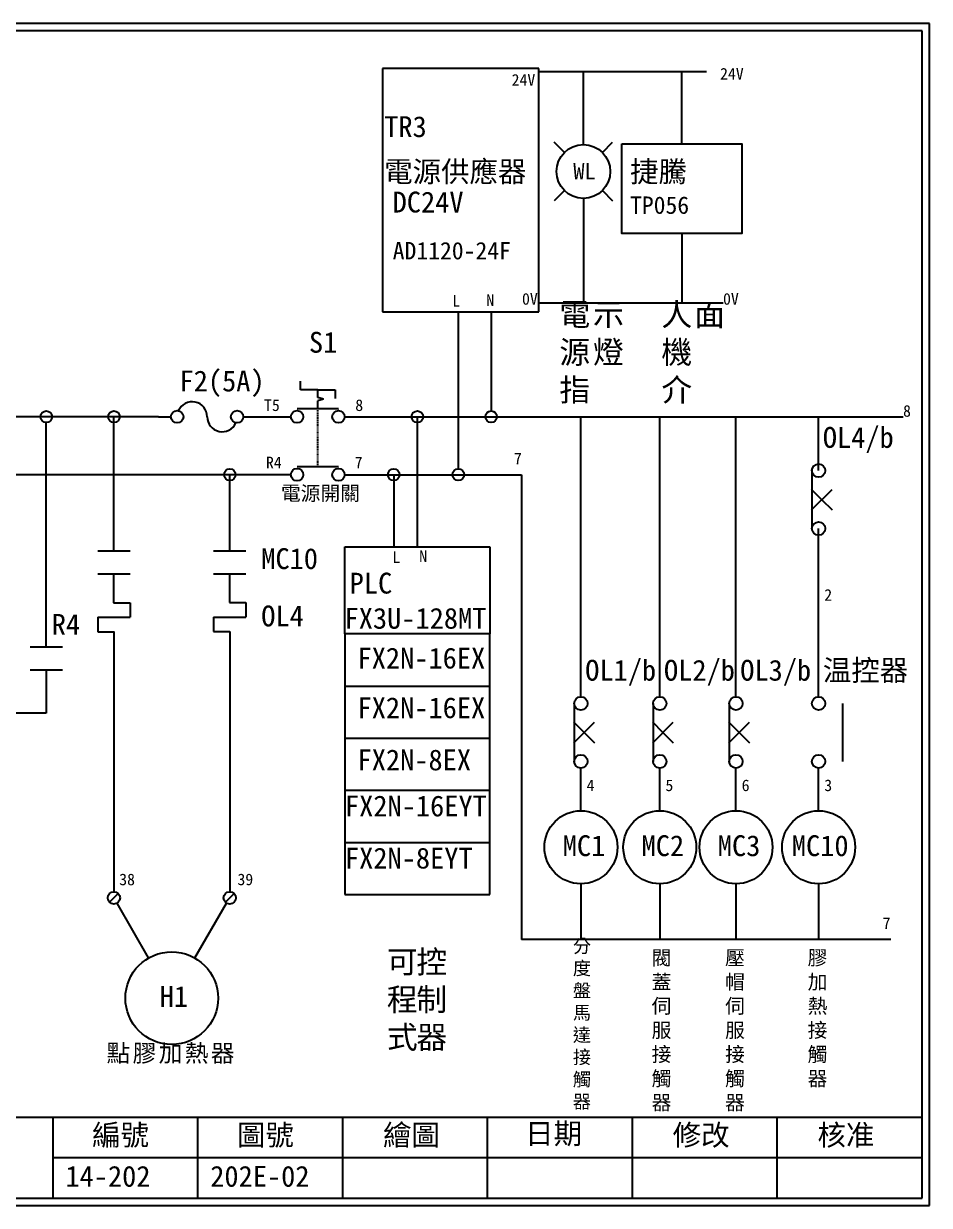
# Model space of a CAD drawing. Extents: x 10 to 297, y 3 to 207.
# Drawn here: x 140.7 to 297, y 3 to 207 of the extents above; entities that cross this region are included whole.
import ezdxf
from ezdxf.enums import TextEntityAlignment as Align

# ---------------------------------------------------------------- set-up
doc = ezdxf.new("R2010")
doc.units = 0
doc.linetypes.add('DASHED', pattern=[0.2, 0.1, -0.1])
doc.layers.get('0').update_dxf_attribs({"linetype": 'CONTINUOUS'})
for name, color, linetype in [('7', 7, 'CONTINUOUS'), ('圖框層', 7, 'CONTINUOUS'), ('標尺寸層', 3, 'CONTINUOUS')]:
    doc.layers.add(name, color=color, linetype=linetype)
doc.styles.add('CNS', font='romanc.shx', dxfattribs={"bigfont": 'chineset.shx'})
doc.styles.add('STSL', font='kaiu.ttf')
doc.styles.add('標楷體', font='kaiu.ttf')

# ---------------------------------------------------------------- blocks, each defined once
blk = doc.blocks.new('FUSE')
at = {"color": 7}
for p, q in [((0, 0), (2.14, 0)), ((14.64, 0), (16.78, 0))]:
    blk.add_line(p, q, dxfattribs=at)
for centre in [(3.21, 0), (13.56, 0)]:
    blk.add_circle(centre, 1.07)
for centre, start, end in [((5.8, 0), 0, 156.116), ((10.98, 0), 180, 336.116)]:
    blk.add_arc(centre, 2.59, start, end, dxfattribs=at)

msp = doc.modelspace()

# ---------------------------------------------------------------- linework, layer by layer
for p, q in [((229.58, 199.2), (202.58, 199.2)), ((202.58, 199.2), (202.58, 157.2)), ((229.58, 157.2), (229.58, 199.2)), ((258.55, 198.67), (229.58, 198.67)), ((237.27, 189.99), (237.27, 198.67)), ((237.27, 186.09), (237.27, 189.99)), ((233.99, 184.73), (232.22, 186.5)), ((240.55, 184.73), (242.32, 186.5)), ((233.99, 178.17), (232.22, 176.4)), ((240.55, 178.17), (242.32, 176.4)), ((237.27, 176.81), (237.27, 172.86)), ((237.27, 172.86), (237.27, 158.72)), ((202.58, 157.2), (225.58, 157.2)), ((215.69, 157.2), (215.69, 130.12)), ((221.36, 157.2), (221.36, 140.12)), ((225.58, 157.2), (229.58, 157.2)), ((258.55, 158.72), (229.58, 158.72)), ((188.42, 143.77), (188.42, 145.27)), ((191.42, 143.77), (188.42, 143.77)), ((191.42, 143.77), (194.42, 143.77)), ((194.42, 143.77), (194.42, 142.27)), ((192.42, 142.16), (191.42, 142.43)), ((192.42, 142.16), (191.42, 141.89)), ((163.94, 139.12), (22.17, 139.12)), ((178.57, 139.12), (186.78, 139.12)), ((180.71, 139.12), (186.78, 139.12)), ((196.06, 139.12), (292.46, 139.12)), ((208.62, 116.64), (208.62, 139.12)), ((236.85, 90.78), (236.85, 139.12)), ((250.46, 90.78), (250.46, 139.12)), ((263.62, 90.78), (263.62, 139.12)), ((277.88, 129.82), (277.88, 139.12)), ((144.56, 99.39), (144.56, 138.12)), ((186.78, 129.12), (22.17, 129.12)), ((196.06, 129.12), (226.57, 129.12)), ((276.72, 129.82), (276.72, 119.82)), ((276.66, 123.03), (280.2, 126.56)), ((278.43, 124.8), (276.66, 126.56)), ((278.43, 124.8), (280.2, 123.03)), ((277.88, 90.78), (277.88, 119.82)), ((196.12, 116.64), (221.12, 116.64)), ((196.12, 101.64), (196.12, 116.64)), ((221.12, 116.64), (221.12, 101.64)), ((176.18, 112.02), (176.18, 107.03)), ((176.22, 102.03), (176.23, 57.14)), ((221.12, 101.64), (196.12, 101.64)), ((196.12, 101.64), (196.12, 92.64)), ((221.12, 92.64), (221.12, 101.64)), ((144.56, 95.42), (144.56, 87.93)), ((196.12, 92.64), (221.12, 92.64)), ((196.12, 92.64), (196.12, 83.64)), ((221.12, 83.64), (221.12, 92.64)), ((144.56, 87.93), (133.98, 87.94)), ((235.7, 89.63), (235.7, 79.63)), ((249.31, 89.63), (249.31, 79.63)), ((262.47, 89.63), (262.47, 79.63)), ((282.02, 89.63), (282.02, 79.63)), ((235.64, 82.84), (239.18, 86.38)), ((237.41, 84.61), (235.64, 86.38)), ((249.25, 82.84), (252.78, 86.38)), ((251.01, 84.61), (249.25, 86.38)), ((262.4, 82.84), (265.94, 86.38)), ((264.17, 84.61), (262.4, 86.38)), ((196.12, 83.64), (221.12, 83.64)), ((196.12, 83.64), (196.12, 74.64)), ((221.12, 74.64), (221.12, 83.64)), ((237.41, 84.61), (239.18, 82.84)), ((251.01, 84.61), (252.78, 82.84)), ((264.17, 84.61), (265.94, 82.84)), ((236.85, 71.11), (236.85, 78.48)), ((250.46, 71.11), (250.46, 78.48)), ((263.62, 71.11), (263.62, 78.48)), ((277.88, 71.11), (277.88, 78.48)), ((196.12, 74.64), (221.12, 74.64)), ((196.12, 74.64), (196.12, 65.64)), ((221.12, 65.64), (221.12, 74.64)), ((196.12, 65.64), (221.12, 65.64)), ((196.12, 65.64), (196.12, 56.64)), ((221.12, 56.64), (221.12, 65.64)), ((236.85, 58.51), (236.85, 48.91)), ((250.46, 58.51), (250.46, 48.91)), ((263.62, 58.51), (263.62, 48.91)), ((277.88, 58.51), (277.88, 48.91)), ((156.99, 56.83), (155.48, 55.31)), ((162.22, 45.7), (156.77, 55.14)), ((170.22, 45.7), (175.68, 55.15)), ((176.99, 56.83), (175.48, 55.31)), ((196.12, 56.64), (221.12, 56.64))]:
    msp.add_line(p, q)
for centre, radius in [((237.27, 181.45), 4.64), ((144.56, 139.12), 1), ((156.24, 139.12), 1), ((221.36, 139.12), 1), ((176.24, 129.12), 1), ((215.69, 129.12), 1), ((236.85, 64.81), 6.3), ((250.46, 64.81), 6.3), ((263.62, 64.81), 6.3), ((277.88, 64.81), 6.3), ((156.23, 56.07), 1.07), ((176.23, 56.07), 1.07), ((166.22, 38.77), 8)]:
    msp.add_circle(centre, radius)
at = {"layer": '7'}
for p, q in [((191.42, 142.43), (191.42, 143.77)), ((191.42, 140.55), (191.42, 141.89)), ((187.85, 140.55), (194.99, 140.55)), ((187.85, 130.55), (194.99, 130.55))]:
    msp.add_line(p, q, dxfattribs=at)
at = {"layer": '7', "linetype": 'DASHED'}
msp.add_line((191.42, 130.55), (191.42, 140.55), dxfattribs=at)
at = {"layer": '7'}
for centre in [(187.85, 139.12), (194.99, 139.12), (187.85, 129.12), (194.99, 129.12)]:
    msp.add_circle(centre, 1.07, dxfattribs=at)
at = {"layer": '圖框層', "color": 7}
for p, q in [((297, 206.97), (10, 206.97)), ((297, 3), (297, 206.97)), ((295.75, 205.72), (11.25, 205.72)), ((295.75, 4.25), (295.75, 205.72)), ((11.25, 18.25), (295.75, 18.25)), ((145.75, 4.25), (145.75, 18.25)), ((170.75, 4.25), (170.75, 18.25)), ((195.75, 4.25), (195.75, 18.25)), ((220.75, 4.25), (220.75, 18.25)), ((245.75, 4.25), (245.75, 18.25)), ((270.75, 4.25), (270.75, 18.25)), ((145.75, 11.25), (295.75, 11.25)), ((11.25, 4.25), (295.75, 4.25)), ((10, 3), (297, 3))]:
    msp.add_line(p, q, dxfattribs=at)
at = {"layer": '標尺寸層', "color": 7}
for p, q in [((254.25, 186.2), (254.25, 198.67)), ((254.25, 170.76), (254.25, 158.72)), ((156.24, 116), (156.24, 139.12)), ((176.24, 116), (176.24, 129.12)), ((204.54, 129.15), (204.54, 116.64)), ((226.57, 129.12), (226.57, 48.91)), ((153.45, 116), (159.02, 116)), ((173.45, 116), (179.02, 116)), ((153.45, 112.02), (159.02, 112.02)), ((156.18, 112.02), (156.18, 107.02)), ((173.45, 112.02), (179.02, 112.02)), ((156.18, 107.02), (159.02, 107.02)), ((159.02, 107.02), (159.02, 104.52)), ((176.18, 107.03), (179.02, 107.03)), ((179.02, 107.03), (179.02, 104.53)), ((153.45, 104.52), (159.02, 104.52)), ((153.45, 104.52), (153.45, 102.02)), ((173.45, 104.53), (179.02, 104.53)), ((173.45, 104.53), (173.45, 102.03)), ((153.45, 102.02), (156.22, 102.02)), ((156.22, 102.03), (156.23, 57.14)), ((173.45, 102.03), (176.22, 102.03)), ((141.78, 99.39), (147.34, 99.39)), ((141.78, 95.42), (147.34, 95.42)), ((290.33, 48.91), (226.57, 48.91))]:
    msp.add_line(p, q, dxfattribs=at)
msp.add_lwpolyline([(243.9, 186.2), (264.6, 186.2), (264.6, 170.76), (243.9, 170.76)], close=True, dxfattribs=at)
for centre, radius in [((208.62, 139.12), 1), ((277.88, 129.82), 1.15), ((204.54, 129.12), 1), ((277.88, 119.82), 1.15), ((236.85, 89.63), 1.15), ((250.46, 89.63), 1.15), ((263.62, 89.63), 1.15), ((277.88, 89.63), 1.15), ((236.85, 79.63), 1.15), ((250.46, 79.63), 1.15), ((263.62, 79.63), 1.15), ((277.88, 79.63), 1.15)]:
    msp.add_circle(centre, radius, dxfattribs=at)

# ---------------------------------------------------------------- block references
at = {"color": 7}
msp.add_blockref('FUSE', (163.94, 139.12), dxfattribs=at)

# ---------------------------------------------------------------- texts
msp.add_text('WL', height=2.856, dxfattribs=at).set_placement((237.47, 181.5), align=Align.MIDDLE_CENTER)
at = {"color": 0, "insert": (166.22, 30.77), "char_height": 3, "width": 33.5839, "attachment_point": 2, "style": '標楷體'}
msp.add_mtext('{\\T1.1;點膠加熱器}', dxfattribs=at)
at = {"layer": '圖框層', "color": 4, "style": 'STSL'}
for s, height, p in [('24V', 2, (224.89, 196.26)), ('24V', 2, (260.87, 197.32)), ('TR3', 3.6, (202.89, 187.39)), ('電源供應器', 3.6, (202.89, 179.63)), ('捷騰', 3.6, (245.33, 179.63)), ('DC24V', 3.6, (204.35, 174.37)), ('TP056', 3, (245.33, 174.14)), ('AD1120-24F', 3, (204.36, 166.28)), ('L', 2, (214.65, 158.11)), ('N', 2, (220.52, 158.26)), ('0V', 2, (226.68, 158.46)), ('0V', 2, (261.38, 158.46)), ('S1', 3.6, (189.91, 150.17)), ('F2(5A)', 3.6, (167.56, 143.49)), ('T5', 2, (182.15, 140.11)), ('8', 2, (197.9, 140.11)), ('8', 2, (292.46, 139.12)), ('OL4/b', 3.6, (278.61, 133.75)), ('7', 2, (225.29, 130.9)), ('R4', 2, (182.48, 130.22)), ('7', 2, (197.81, 130.22)), ('MC10', 3.6, (181.67, 112.83)), ('L', 2, (204.31, 113.88)), ('N', 2, (208.95, 114.06)), ('PLC', 3.6, (196.93, 108.6)), ('2', 2, (278.86, 107.36)), ('OL4', 3.6, (181.67, 102.93)), ('FX3U-128MT', 3.6, (196.05, 102.53)), ('R4', 3.6, (145.51, 101.48)), ('FX2N-16EX', 3.6, (198.29, 95.66)), ('OL1/b', 3.6, (237.59, 93.56)), ('OL2/b', 3.6, (251.19, 93.56)), ('OL3/b', 3.6, (264.35, 93.56)), ('温控器', 3.6, (278.61, 93.56)), ('FX2N-16EX', 3.6, (198.29, 87.09)), ('FX2N-8EX', 3.6, (198.29, 78.09)), ('4', 2, (237.84, 74.5)), ('5', 2, (251.44, 74.5)), ('6', 2, (264.6, 74.5)), ('3', 2, (278.86, 74.5)), ('FX2N-16EYT', 3.6, (196.12, 70.14)), ('MC1', 3.6, (233.71, 63.28)), ('MC2', 3.6, (247.32, 63.28)), ('MC3', 3.6, (260.48, 63.28)), ('MC10', 3.6, (273.26, 63.28)), ('FX2N-8EYT', 3.6, (196.12, 61.14)), ('38', 2, (157.15, 58.26)), ('39', 2, (177.56, 58.26)), ('7', 2, (288.93, 50.69)), ('H1', 3.6, (164.14, 37.25)), ('編號', 3.6, (152.47, 13.34)), ('圖號', 3.6, (177.47, 13.34)), ('繪圖', 3.6, (202.69, 13.34)), ('日期', 3.6, (227.22, 13.59)), ('修改', 3.6, (252.69, 13.34)), ('核准', 3.6, (277.69, 13.34)), ('14-202', 3.6, (147.86, 6.22)), ('202E-02', 3.6, (172.86, 6.22))]:
    msp.add_text(s, height=height, dxfattribs=at).set_placement(p)
at = {"layer": '標尺寸層', "color": 7, "attachment_point": 1, "style": 'CNS'}
for s, insert, char_height, width in [('{\\fDFKai-SB|b0|i0|c136|p65;人機介}', (250.74, 158.72), 3.9, 4.1392), ('{\\fDFKai-SB|b0|i0|c136|p65;電\\P源指}', (233.13, 158.72), 3.9, 4.1392), ('{\\fDFKai-SB|b0|i0|c136|p65;示燈}', (238.94, 158.72), 3.9, 4.1392), ('{\\fDFKai-SB|b0|i0|c136|p65;面}', (256.41, 158.72), 3.9, 4.1392), ('{\\fDFKai-SB|b0|i0|c136|p65;電源開關}', (185.07, 127.16), 2.5, 14.0847), ('{\\fDFKai-SB|b0|i0|c136|p65;分\\P度\\P盤\\P馬達接觸器}', (235.46, 48.91), 2.3, 5.4243), ('{\\fDFKai-SB|b0|i0|c136|p65;可程式}', (203.35, 46.99), 3.9, 5.4243), ('{\\fDFKai-SB|b0|i0|c136|p65;控制器}', (208.44, 46.99), 3.9, 5.4243), ('{\\fDFKai-SB|b0|i0|c136|p65;閥蓋伺服接觸器}', (249.06, 46.99), 2.5, 5.4243), ('{\\fDFKai-SB|b0|i0|c136|p65;壓帽伺服接觸器}', (261.74, 46.99), 2.5, 5.4243), ('{\\fDFKai-SB|b0|i0|c136|p65;膠加熱接觸器}', (275.99, 46.99), 2.5, 5.4243)]:
    msp.add_mtext(s, dxfattribs=dict(at, insert=insert, char_height=char_height, width=width))

doc.saveas('drawing.dxf')
